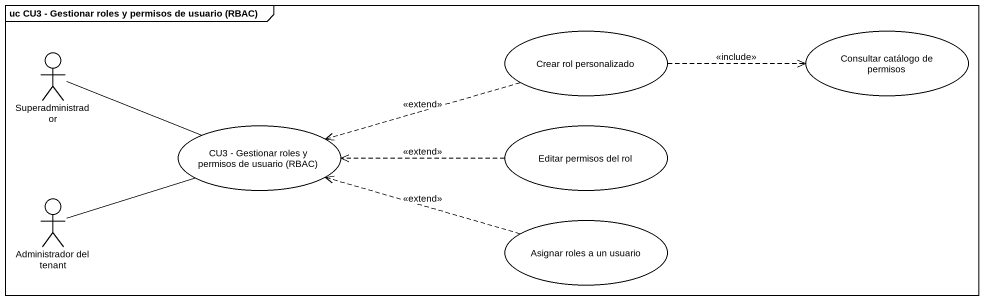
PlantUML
@startuml
mainframe uc CU3 - Gestionar roles y permisos de usuario (RBAC)
actor Superadministrador
usecase "Crear rol personalizado" as Crear_rol_personalizado
usecase "Consultar catálogo de permisos" as Consultar_catálogo_de
usecase "CU3 - Gestionar roles y permisos de usuario (RBAC)" as CU3_Gestionar_roles_y
usecase "Editar permisos del rol" as Editar_permisos_del_rol
actor "Administrador del tenant" as Administrador_del_tenant
usecase "Asignar roles a un usuario" as Asignar_roles_a_un_usuario
Superadministrador -right- CU3_Gestionar_roles_y
Crear_rol_personalizado .right.> Consultar_catálogo_de : <<include>>
Crear_rol_personalizado .left.> CU3_Gestionar_roles_y : <<extend>>
Editar_permisos_del_rol .left.> CU3_Gestionar_roles_y : <<extend>>
Administrador_del_tenant -right- CU3_Gestionar_roles_y
Asignar_roles_a_un_usuario .left.> CU3_Gestionar_roles_y : <<extend>>
@enduml
